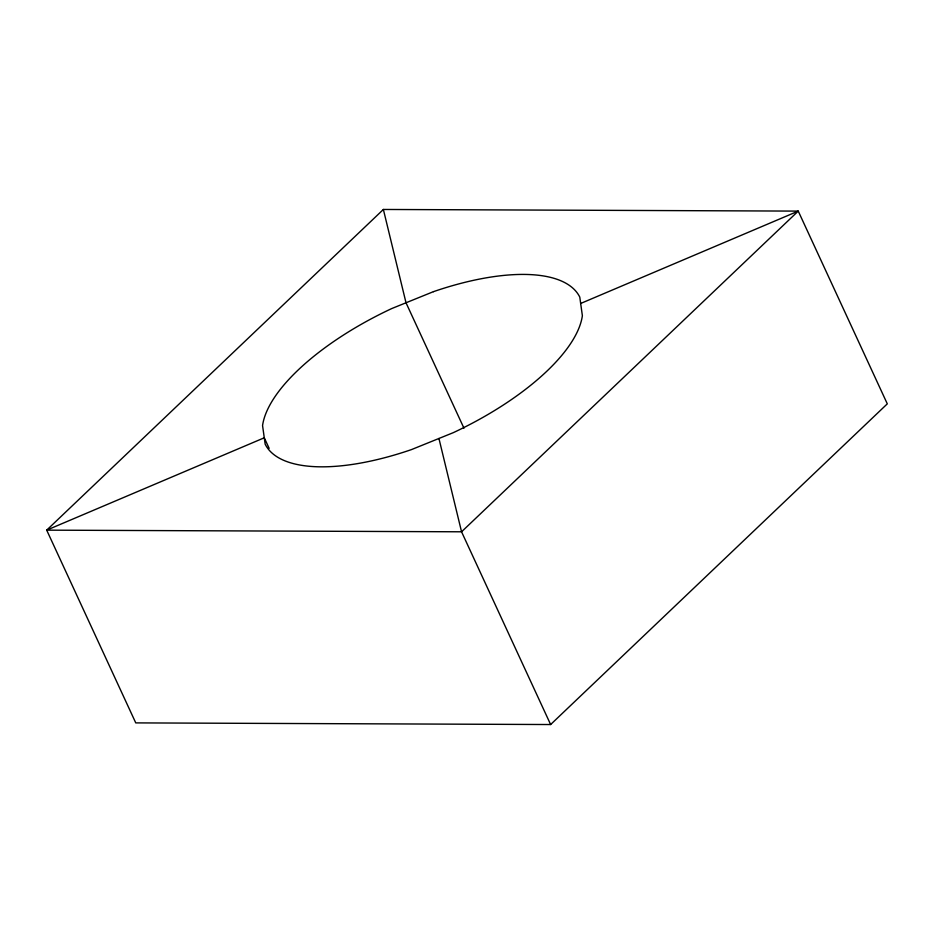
<?xml version="1.0" encoding="UTF-8"?>
<svg xmlns="http://www.w3.org/2000/svg" width="934" height="934" viewBox="0 0 934 934"><rect width="100%" height="100%" fill="white"/><g stroke="black" fill="none" stroke-linecap="round" stroke-linejoin="round"><path stroke-width="1.4" d="M383.372 209.461L46.7 530.15L135.757 722.893L550.628 724.539L887.3 403.85L798.243 211.107L383.372 209.461L406.01 302.779L463.964 428.192M580.668 303.468L798.243 211.107L461.559 531.796L46.7 530.15L264.275 437.789L269.155 448.343M550.628 724.539L461.559 531.796L438.933 438.478M433.469 291.653L391.708 308.57A173.642 69.244 -24.8 0 0 262.559 425.577L265.163 444.152A173.642 69.244 -24.8 0 0 411.474 449.593L453.235 432.687A173.642 69.244 -24.8 0 0 582.372 315.68L579.78 297.105A173.642 69.244 -24.8 0 0 433.469 291.653"/></g></svg>
